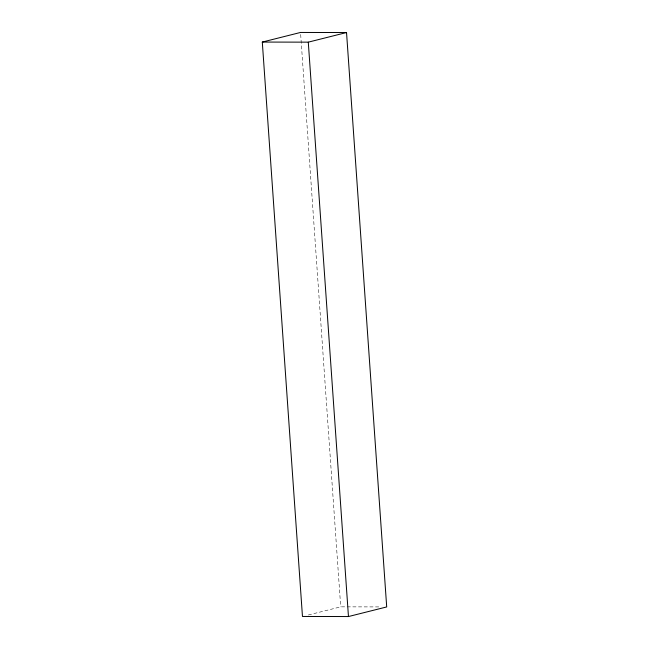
<?xml version="1.0" encoding="UTF-8"?>
<svg xmlns="http://www.w3.org/2000/svg" width="649" height="649" viewBox="0 0 649 649"><rect width="100%" height="100%" fill="white"/><g stroke="black" fill="none" stroke-linecap="round" stroke-linejoin="round"><path stroke-width="0.49" stroke-dasharray="3.25 2.43" d="M308.348 614.984L340.709 606.847L380.695 606.92M300.682 34.47L340.709 606.847"/><path stroke-width="0.97" d="M262.301 42.063L300.544 32.45L346.534 32.539L386.699 606.937L348.456 616.55L302.466 616.461L262.301 42.063L308.291 42.153L346.534 32.539M308.291 42.153L348.456 616.55"/></g></svg>
